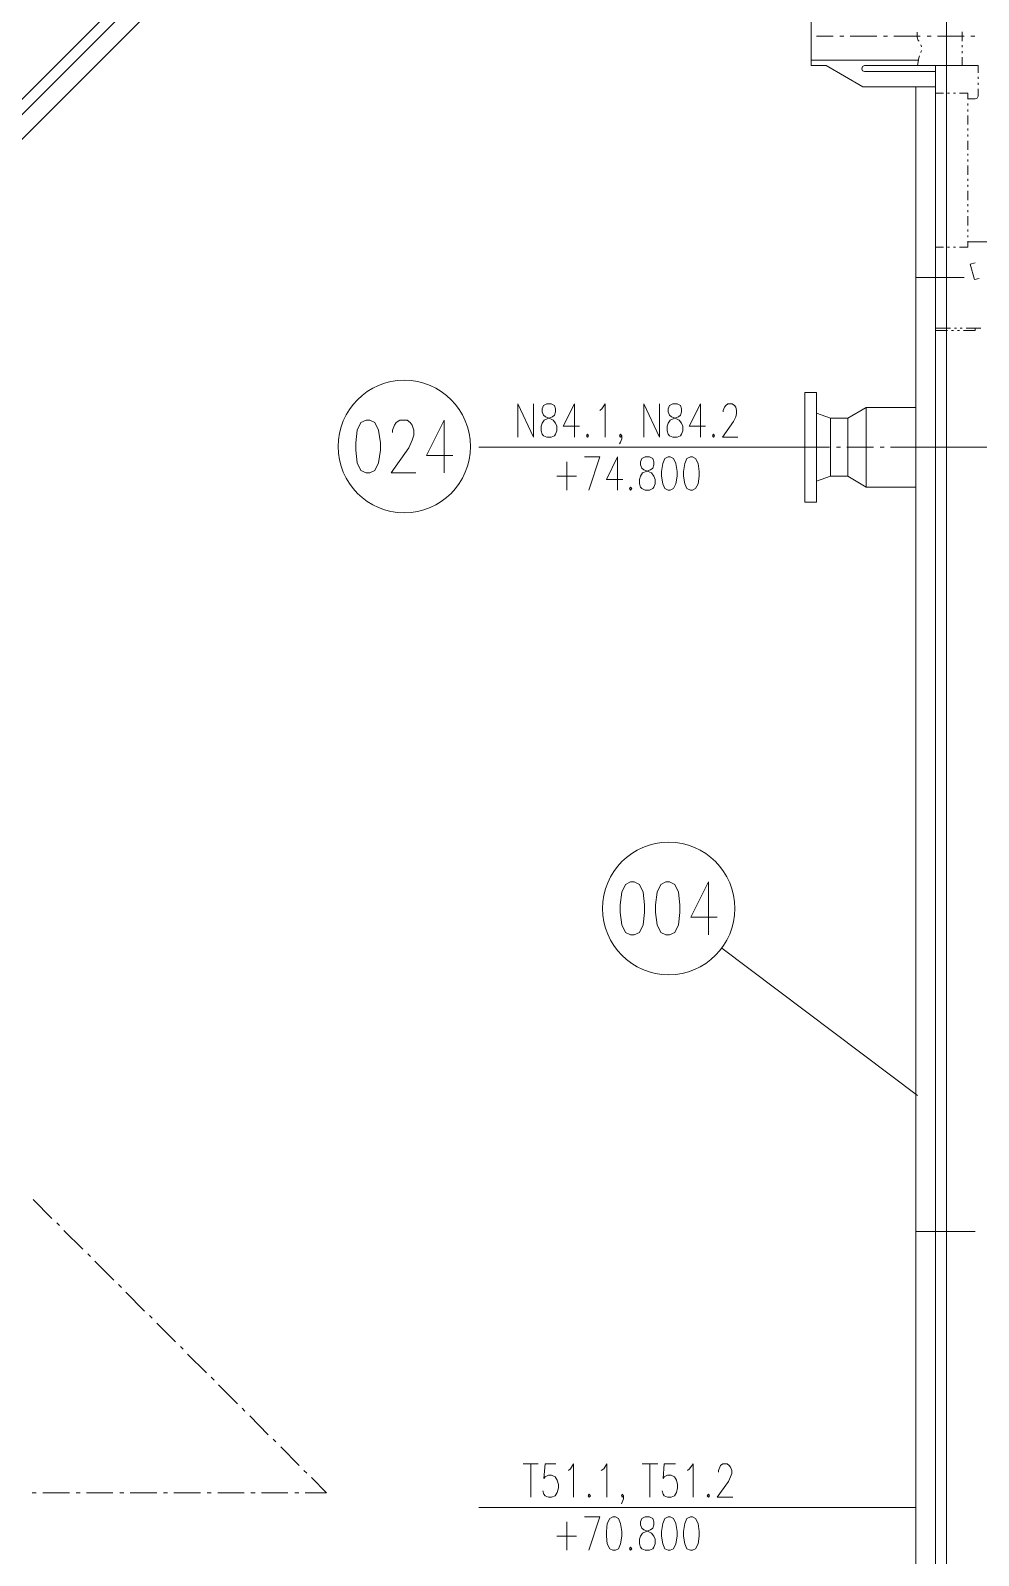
# Model space of a CAD drawing. Header units: millimetres. Extents: x 0 to 588, y 0 to 874.
# Drawn here: x 195.1 to 245.2, y 550 to 630.5 of the extents above; entities that cross this region are included whole.
import ezdxf

# ---------------------------------------------------------------- set-up
doc = ezdxf.new("R2010")
doc.units = ezdxf.units.MM
doc.layers.get('0').update_dxf_attribs({"lineweight": 18})

msp = doc.modelspace()

# ---------------------------------------------------------------- linework, layer by layer
at = {"color": 0, "lineweight": 0}
for points in [[(243.459, 96.16), (243.459, 686.943)], [(157.078, 589.216), (223.753, 655.891)], [(157.565, 588.899), (224.261, 655.595)], [(158.327, 588.369), (225.086, 655.129)], [(239.056, 632.799), (237.109, 631.677), (236.326, 631.677), (236.326, 628.608)], [(237.49, 630.153), (236.601, 630.153)], [(238.04, 630.153), (237.829, 630.153)], [(239.797, 630.153), (238.379, 630.153)], [(240.347, 630.153), (240.136, 630.153)], [(242.083, 630.153), (240.686, 630.153)], [(241.914, 630.365), (241.914, 630.111), (241.977, 629.941), (242.02, 629.899)], [(242.655, 630.153), (242.443, 630.153)], [(244.39, 630.153), (242.993, 630.153)], [(244.285, 630.386), (244.285, 629.899)], [(244.962, 630.153), (244.75, 630.153)], [(242.041, 629.115), (241.999, 629.01), (241.935, 628.608)], [(242.104, 629.708), (242.147, 629.602)], [(242.147, 629.412), (242.125, 629.37), (242.104, 629.306)], [(244.285, 629.687), (244.285, 629.581)], [(244.285, 629.37), (244.285, 629.264)], [(244.285, 629.052), (244.285, 628.608)], [(241.977, 628.904), (236.326, 628.904)], [(239.056, 627.486), (237.109, 628.608), (236.326, 628.608)], [(239.141, 628.608), (239.035, 628.565), (238.993, 628.438), (239.035, 628.332), (239.141, 628.29), (242.887, 628.29)], [(244.285, 628.608), (239.141, 628.608)], [(242.887, 628.608), (242.887, 490.876)], [(245.131, 628.608), (244.285, 628.608)], [(245.131, 628.226), (245.131, 628.608)], [(242.887, 627.486), (239.056, 627.486)], [(241.85, 627.486), (241.85, 491.786)], [(244.983, 626.851), (245.089, 626.893), (245.131, 626.999), (245.131, 627.38)], [(245.131, 627.909), (245.131, 628.015)], [(245.131, 627.592), (245.131, 627.697)], [(243.311, 627.147), (242.887, 627.147)], [(243.628, 627.147), (243.523, 627.147)], [(243.946, 627.147), (243.84, 627.147)], [(244.581, 627.147), (244.157, 627.147)], [(244.581, 626.83), (244.581, 627.147)], [(244.983, 626.851), (244.581, 626.851)], [(244.581, 626.512), (244.581, 626.618)], [(244.581, 626.195), (244.581, 626.301)], [(244.581, 625.496), (244.581, 625.983)], [(244.581, 625.179), (244.581, 625.284)], [(244.581, 624.861), (244.581, 624.967)], [(244.581, 624.163), (244.581, 624.649)], [(244.581, 623.866), (244.581, 623.951)], [(244.581, 623.549), (244.581, 623.655)], [(244.581, 622.85), (244.581, 623.337)], [(244.581, 622.533), (244.581, 622.639)], [(244.581, 622.215), (244.581, 622.321)], [(244.581, 621.517), (244.581, 622.004)], [(244.581, 621.199), (244.581, 621.305)], [(244.581, 620.882), (244.581, 620.988)], [(244.581, 620.183), (244.581, 620.67)], [(244.581, 619.866), (244.581, 619.972)], [(244.581, 619.569), (244.581, 619.654)], [(244.581, 619.04), (244.581, 619.358)], [(245.766, 619.315), (244.581, 619.315)], [(243.311, 619.04), (242.887, 619.04)], [(243.628, 619.04), (243.523, 619.04)], [(243.946, 619.04), (243.84, 619.04)], [(244.581, 619.04), (244.157, 619.04)], [(244.983, 618.215), (244.708, 618.13)], [(244.708, 618.13), (244.941, 617.326)], [(241.85, 617.432), (244.39, 617.432)], [(245.195, 617.389), (244.941, 617.326)], [(242.887, 614.765), (243.671, 614.765)], [(242.887, 614.638), (243.523, 614.638)], [(243.734, 614.638), (243.84, 614.638)], [(243.882, 614.765), (243.988, 614.765)], [(244.052, 614.638), (244.157, 614.638)], [(244.179, 614.765), (244.285, 614.765)], [(244.369, 614.638), (244.983, 614.638), (244.983, 614.765)], [(244.496, 614.765), (245.279, 614.765)], [(236.601, 611.378), (235.987, 611.378), (235.987, 608.478)], [(236.601, 611.378), (236.601, 608.478)], [(220.853, 609.007), (220.853, 610.764), (221.679, 609.007), (221.679, 610.764)], [(223.838, 610.764), (223.245, 609.6), (224.113, 609.6)], [(223.838, 610.764), (223.838, 609.007)], [(225.171, 610.426), (225.277, 610.51), (225.467, 610.764), (225.467, 609.007)], [(227.499, 609.007), (227.499, 610.764), (228.325, 609.007), (228.325, 610.764)], [(230.484, 610.764), (229.891, 609.6), (230.759, 609.6)], [(230.484, 610.764), (230.484, 609.007)], [(231.69, 610.341), (231.69, 610.426), (231.754, 610.594), (231.817, 610.679), (231.923, 610.764), (232.156, 610.764), (232.283, 610.679), (232.346, 610.594), (232.389, 610.426), (232.389, 610.256), (232.346, 610.087), (232.22, 609.833), (231.648, 609.007), (232.452, 609.007)], [(236.601, 610.277), (237.342, 610.023), (238.252, 610.023), (239.226, 610.574), (241.85, 610.574)], [(239.226, 610.574), (239.226, 608.478)], [(214.249, 609.261), (214.249, 609.388), (214.355, 609.642), (214.44, 609.79), (214.63, 609.918), (215.011, 609.918), (215.18, 609.79), (215.286, 609.642), (215.371, 609.388), (215.371, 609.113), (215.286, 608.859), (215.096, 608.457), (214.164, 607.124), (215.477, 607.124)], [(216.958, 609.918), (216.027, 608.055), (217.424, 608.055)], [(216.958, 609.918), (216.958, 607.124)], [(237.342, 610.023), (237.342, 608.478)], [(238.252, 610.023), (238.252, 608.478)], [(226.335, 609.092), (226.272, 609.007), (226.208, 609.092), (226.272, 609.176), (226.335, 609.092), (226.335, 608.923), (226.272, 608.753), (226.208, 608.669)], [(218.8, 608.478), (237.299, 608.478)], [(236.601, 605.578), (235.987, 605.578), (235.987, 608.478)], [(236.601, 605.578), (236.601, 608.478)], [(237.342, 606.954), (237.342, 608.478)], [(237.659, 608.478), (237.871, 608.478)], [(238.21, 608.478), (239.607, 608.478)], [(238.252, 606.954), (238.252, 608.478)], [(239.226, 606.383), (239.226, 608.478)], [(239.966, 608.478), (240.178, 608.478)], [(240.517, 608.478), (241.85, 608.478)], [(254.19, 608.478), (241.85, 608.478)], [(223.435, 607.716), (223.435, 606.213)], [(224.6, 606.213), (225.171, 607.97), (224.367, 607.97)], [(226.102, 607.97), (225.531, 606.785), (226.399, 606.785)], [(226.102, 607.97), (226.102, 606.213)], [(222.906, 606.954), (223.943, 606.954)], [(236.601, 606.7), (237.342, 606.954), (238.252, 606.954), (239.226, 606.383)], [(239.226, 606.383), (241.85, 606.383)], [(230.907, 585.555), (229.976, 583.692), (231.373, 583.692)], [(230.907, 585.555), (230.907, 582.761)], [(241.935, 574.294), (231.606, 582.062)], [(196.279, 567.817), (195.284, 568.812)], [(196.681, 567.436), (196.532, 567.584)], [(197.908, 566.187), (196.913, 567.182)], [(241.85, 567.119), (244.983, 567.119)], [(198.31, 565.806), (198.162, 565.954)], [(199.538, 564.557), (198.543, 565.552)], [(199.94, 564.176), (199.792, 564.324)], [(201.168, 562.928), (200.173, 563.922)], [(201.57, 562.547), (201.422, 562.695)], [(202.798, 561.298), (201.803, 562.293)], [(203.2, 560.917), (203.052, 561.065)], [(204.428, 559.668), (203.433, 560.663)], [(204.83, 559.287), (204.682, 559.435)], [(206.058, 558.038), (205.063, 559.033)], [(206.46, 557.657), (206.311, 557.805)], [(207.687, 556.408), (206.714, 557.403)], [(208.089, 556.027), (207.941, 556.175)], [(209.317, 554.778), (208.344, 555.773)], [(209.719, 554.376), (209.571, 554.524)], [(210.756, 553.339), (209.973, 554.143)], [(221.128, 554.863), (221.933, 554.863)], [(221.53, 554.863), (221.53, 553.106)], [(222.864, 554.863), (222.292, 554.863), (222.229, 554.101), (222.292, 554.186), (222.462, 554.27), (222.631, 554.27), (222.821, 554.186), (222.927, 554.016), (222.991, 553.784), (222.991, 553.614), (222.927, 553.36), (222.821, 553.191), (222.631, 553.106), (222.462, 553.106), (222.292, 553.191), (222.229, 553.275), (222.165, 553.444)], [(223.52, 554.524), (223.626, 554.609), (223.795, 554.863), (223.795, 553.106)], [(225.256, 554.524), (225.383, 554.609), (225.552, 554.863), (225.552, 553.106)], [(227.415, 554.863), (228.24, 554.863)], [(227.817, 554.863), (227.817, 553.106)], [(229.172, 554.863), (228.579, 554.863), (228.515, 554.101), (228.579, 554.186), (228.748, 554.27), (228.939, 554.27), (229.108, 554.186), (229.214, 554.016), (229.277, 553.784), (229.277, 553.614), (229.214, 553.36), (229.108, 553.191), (228.939, 553.106), (228.748, 553.106), (228.579, 553.191), (228.515, 553.275), (228.473, 553.444)], [(229.806, 554.524), (229.912, 554.609), (230.103, 554.863), (230.103, 553.106)], [(231.436, 554.44), (231.436, 554.524), (231.5, 554.694), (231.542, 554.778), (231.669, 554.863), (231.902, 554.863), (232.008, 554.778), (232.071, 554.694), (232.135, 554.524), (232.135, 554.355), (232.071, 554.186), (231.965, 553.932), (231.373, 553.106), (232.198, 553.106)], [(195.453, 553.339), (195.241, 553.339)], [(197.21, 553.339), (195.792, 553.339)], [(197.76, 553.339), (197.548, 553.339)], [(199.496, 553.339), (198.099, 553.339)], [(200.067, 553.339), (199.856, 553.339)], [(201.803, 553.339), (200.406, 553.339)], [(202.375, 553.339), (202.163, 553.339)], [(204.11, 553.339), (202.713, 553.339)], [(204.682, 553.339), (204.47, 553.339)], [(206.417, 553.339), (205.02, 553.339)], [(206.989, 553.339), (206.777, 553.339)], [(208.725, 553.339), (207.327, 553.339)], [(209.296, 553.339), (209.084, 553.339)], [(210.756, 553.339), (209.635, 553.339)], [(218.8, 552.577), (241.85, 552.577)], [(226.42, 553.191), (226.356, 553.106), (226.314, 553.191), (226.356, 553.275), (226.42, 553.191), (226.42, 553.021), (226.356, 552.852), (226.314, 552.768)], [(223.435, 551.815), (223.435, 550.312)], [(224.6, 550.312), (225.171, 552.069), (224.367, 552.069)], [(222.906, 551.053), (223.943, 551.053)]]:
    msp.add_lwpolyline(points, dxfattribs=at)
for points in [[(222.377, 610.764), (222.208, 610.679), (222.144, 610.51), (222.144, 610.341), (222.208, 610.172), (222.314, 610.087), (222.546, 610.002), (222.716, 609.918), (222.843, 609.748), (222.906, 609.6), (222.906, 609.346), (222.843, 609.176), (222.779, 609.092), (222.61, 609.007), (222.377, 609.007), (222.208, 609.092), (222.144, 609.176), (222.081, 609.346), (222.081, 609.6), (222.144, 609.748), (222.25, 609.918), (222.44, 610.002), (222.673, 610.087), (222.779, 610.172), (222.843, 610.341), (222.843, 610.51), (222.779, 610.679), (222.61, 610.764)], [(229.023, 610.764), (228.854, 610.679), (228.791, 610.51), (228.791, 610.341), (228.854, 610.172), (228.96, 610.087), (229.193, 610.002), (229.362, 609.918), (229.489, 609.748), (229.553, 609.6), (229.553, 609.346), (229.489, 609.176), (229.425, 609.092), (229.256, 609.007), (229.023, 609.007), (228.854, 609.092), (228.791, 609.176), (228.727, 609.346), (228.727, 609.6), (228.791, 609.748), (228.896, 609.918), (229.087, 610.002), (229.32, 610.087), (229.425, 610.172), (229.489, 610.341), (229.489, 610.51), (229.425, 610.679), (229.256, 610.764)], [(212.852, 609.918), (212.577, 609.79), (212.386, 609.388), (212.302, 608.711), (212.302, 608.33), (212.386, 607.653), (212.577, 607.25), (212.852, 607.124), (213.042, 607.124), (213.318, 607.25), (213.508, 607.653), (213.614, 608.33), (213.614, 608.711), (213.508, 609.388), (213.318, 609.79), (213.042, 609.918)], [(224.536, 609.176), (224.472, 609.092), (224.536, 609.007), (224.578, 609.092)], [(231.182, 609.176), (231.119, 609.092), (231.182, 609.007), (231.225, 609.092)], [(227.563, 607.97), (227.393, 607.885), (227.33, 607.716), (227.33, 607.547), (227.393, 607.378), (227.499, 607.293), (227.732, 607.208), (227.901, 607.124), (228.029, 606.954), (228.092, 606.785), (228.092, 606.552), (228.029, 606.383), (227.965, 606.298), (227.796, 606.213), (227.563, 606.213), (227.393, 606.298), (227.33, 606.383), (227.267, 606.552), (227.267, 606.785), (227.33, 606.954), (227.436, 607.124), (227.626, 607.208), (227.859, 607.293), (227.965, 607.378), (228.029, 607.547), (228.029, 607.716), (227.965, 607.885), (227.796, 607.97)], [(228.791, 607.97), (228.6, 607.885), (228.494, 607.631), (228.431, 607.208), (228.431, 606.954), (228.494, 606.552), (228.6, 606.298), (228.791, 606.213), (228.896, 606.213), (229.066, 606.298), (229.193, 606.552), (229.256, 606.954), (229.256, 607.208), (229.193, 607.631), (229.066, 607.885), (228.896, 607.97)], [(229.955, 607.97), (229.764, 607.885), (229.658, 607.631), (229.595, 607.208), (229.595, 606.954), (229.658, 606.552), (229.764, 606.298), (229.955, 606.213), (230.06, 606.213), (230.23, 606.298), (230.357, 606.552), (230.42, 606.954), (230.42, 607.208), (230.357, 607.631), (230.23, 607.885), (230.06, 607.97)], [(226.801, 606.383), (226.737, 606.298), (226.801, 606.213), (226.864, 606.298)], [(226.801, 585.555), (226.526, 585.428), (226.335, 585.025), (226.25, 584.348), (226.25, 583.946), (226.335, 583.29), (226.526, 582.888), (226.801, 582.761), (226.991, 582.761), (227.267, 582.888), (227.457, 583.29), (227.542, 583.946), (227.542, 584.348), (227.457, 585.025), (227.267, 585.428), (226.991, 585.555)], [(228.663, 585.555), (228.388, 585.428), (228.198, 585.025), (228.113, 584.348), (228.113, 583.946), (228.198, 583.29), (228.388, 582.888), (228.663, 582.761), (228.854, 582.761), (229.129, 582.888), (229.32, 583.29), (229.404, 583.946), (229.404, 584.348), (229.32, 585.025), (229.129, 585.428), (228.854, 585.555)], [(224.621, 553.275), (224.557, 553.191), (224.621, 553.106), (224.684, 553.191)], [(230.907, 553.275), (230.844, 553.191), (230.907, 553.106), (230.971, 553.191)], [(225.869, 552.069), (225.7, 551.984), (225.573, 551.73), (225.531, 551.307), (225.531, 551.053), (225.573, 550.651), (225.7, 550.397), (225.869, 550.312), (225.996, 550.312), (226.166, 550.397), (226.272, 550.651), (226.335, 551.053), (226.335, 551.307), (226.272, 551.73), (226.166, 551.984), (225.996, 552.069)], [(227.563, 552.069), (227.393, 551.984), (227.33, 551.815), (227.33, 551.646), (227.393, 551.476), (227.499, 551.392), (227.732, 551.307), (227.901, 551.222), (228.029, 551.053), (228.092, 550.905), (228.092, 550.651), (228.029, 550.481), (227.965, 550.397), (227.796, 550.312), (227.563, 550.312), (227.393, 550.397), (227.33, 550.481), (227.267, 550.651), (227.267, 550.905), (227.33, 551.053), (227.436, 551.222), (227.626, 551.307), (227.859, 551.392), (227.965, 551.476), (228.029, 551.646), (228.029, 551.815), (227.965, 551.984), (227.796, 552.069)], [(228.791, 552.069), (228.6, 551.984), (228.494, 551.73), (228.431, 551.307), (228.431, 551.053), (228.494, 550.651), (228.6, 550.397), (228.791, 550.312), (228.896, 550.312), (229.066, 550.397), (229.193, 550.651), (229.256, 551.053), (229.256, 551.307), (229.193, 551.73), (229.066, 551.984), (228.896, 552.069)], [(229.955, 552.069), (229.764, 551.984), (229.658, 551.73), (229.595, 551.307), (229.595, 551.053), (229.658, 550.651), (229.764, 550.397), (229.955, 550.312), (230.06, 550.312), (230.23, 550.397), (230.357, 550.651), (230.42, 551.053), (230.42, 551.307), (230.357, 551.73), (230.23, 551.984), (230.06, 552.069)], [(226.801, 550.481), (226.737, 550.397), (226.801, 550.312), (226.864, 550.397)]]:
    msp.add_lwpolyline(points, close=True, dxfattribs=at)
for centre in [(214.863, 608.52), (228.812, 584.158)]:
    msp.add_circle(centre, 3.493, dxfattribs=at)

doc.saveas('drawing.dxf')
